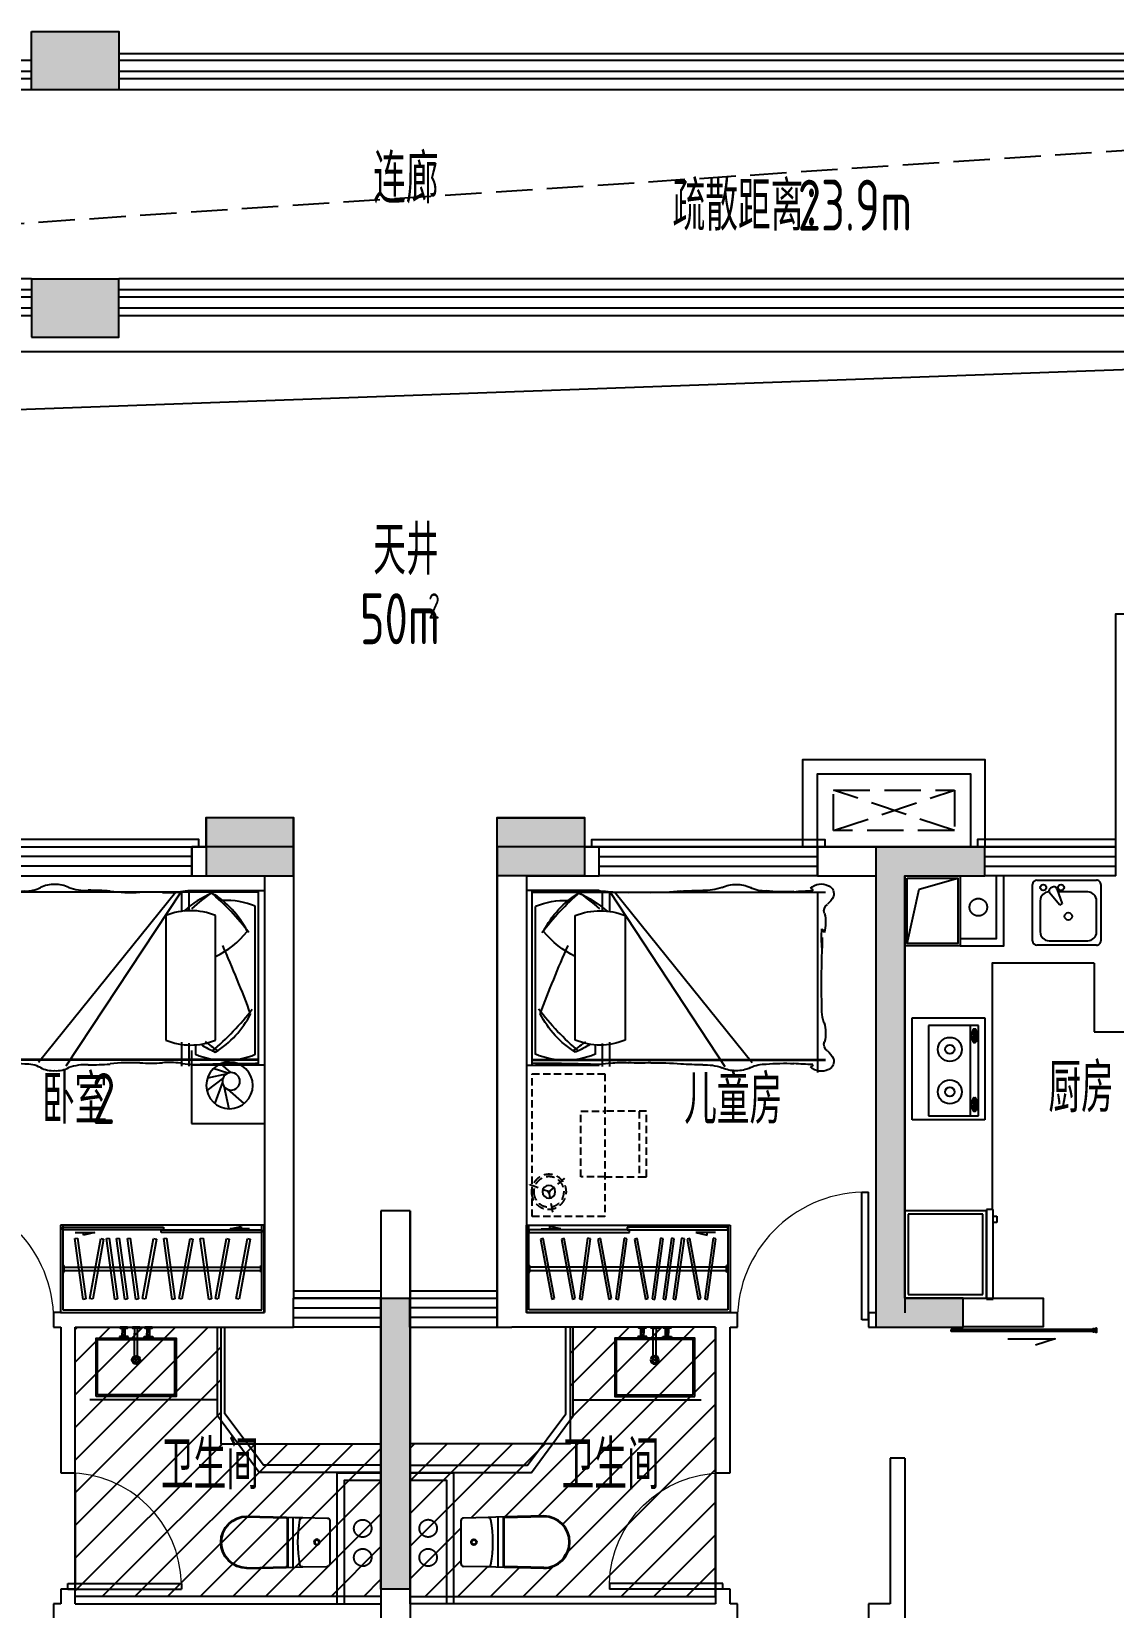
# Model space of a CAD drawing. Extents: x 2378699 to 2462834, y 1041771 to 1211756.
# Drawn here: x 2405536 to 2412970, y 1066374 to 1077199 of the extents above; entities that cross this region are included whole.
import ezdxf

# ---------------------------------------------------------------- set-up
doc = ezdxf.new("R2010")
doc.units = 0
doc.header["$LTSCALE"] = 1000
doc.set_wipeout_variables(frame=1)
for name, pattern in [('1', [0.375, 0.25, -0.125]), ('DASH', [0.35, 0.25, -0.1]), ('PS', [3200, 1500, -200, 1500])]:
    doc.linetypes.add(name, pattern=pattern)
doc.layers.get('0').update_dxf_attribs({"linetype": 'CONTINUOUS'})
for name, color, linetype in [('!PboFF-Lamps', 9, 'CONTINUOUS'), ('0p-洞填充', 1, 'CONTINUOUS'), ('A-Lvtry', 5, 'CONTINUOUS'), ('A-洞口', 105, 'CONTINUOUS'), ('A-烟气道', 105, 'CONTINUOUS'), ('A-疏散距离', 105, 'DASH'), ('A-看线', 105, 'CONTINUOUS'), ('A-空调室外机', 5, 'DASH'), ('A-线脚看线', 9, 'CONTINUOUS'), ('A-降板区域', 251, 'CONTINUOUS'), ('AE-FLOR', 151, 'CONTINUOUS'), ('PS', 6, 'PS'), ('PUB_HATCH', 8, 'CONTINUOUS'), ('PUB_TEXT', 7, 'CONTINUOUS'), ('WALL', 2, 'CONTINUOUS'), ('WINDOW', 4, 'CONTINUOUS'), ('剪力墙', 6, 'CONTINUOUS'), ('商业', 2, 'CONTINUOUS'), ('家具', 8, 'CONTINUOUS'), ('栏杆', 142, 'CONTINUOUS'), ('门', 9, 'CONTINUOUS')]:
    doc.layers.add(name, color=color, linetype=linetype)
doc.layers.add('A-area', color=23, linetype='CONTINUOUS', plot=False)
doc.layers.add('A-FUR', color=8, linetype='CONTINUOUS', plot=False)
doc.styles.get("Standard").update_dxf_attribs({"font": 'tssdeng.shx', "bigfont": 'tssdchn.shx'})

# ---------------------------------------------------------------- blocks, each defined once
blk = doc.blocks.new('u5g')
at = {"color": 8, "linetype": 'DASH', "ltscale": 20}
for p, q in [((10503, 151826), (10513, 151826)), ((10503, 151776), (10513, 151776)), ((10513, 151826), (10513, 151776)), ((12178, 151814), (10513, 151814)), ((12178, 151789), (10513, 151789)), ((12188, 151826), (12178, 151826)), ((12178, 151826), (12178, 151776)), ((12188, 151776), (12178, 151776))]:
    blk.add_line(p, q, dxfattribs=at)
at = {"color": 8, "ltscale": 20}
for p, q in [((11918, 151531), (12013, 151550)), ((12083, 151531), (11918, 151531)), ((12013, 151550), (12013, 151531)), ((10608, 151503), (10773, 151503)), ((10773, 151503), (10678, 151485)), ((10678, 151485), (10678, 151503))]:
    blk.add_line(p, q, dxfattribs=at)
at = {"linetype": 'DASH', "ltscale": 20}
for points in [[(12208, 152126), (10483, 152126), (10483, 151476), (12208, 151476)], [(10503, 151531), (11355, 151531), (11355, 151511), (10503, 151511)], [(11335, 151511), (12188, 151511), (12188, 151491), (11335, 151491)]]:
    blk.add_lwpolyline(points, close=True, dxfattribs=at)
blk.add_lwpolyline([(12188, 151476), (12188, 152106), (10503, 152106), (10503, 151476)], dxfattribs=at)
at = {"color": 8, "linetype": 'DASH', "ltscale": 20}
for points in [[(10603, 151579), (10697, 152027), (10720, 152022), (10626, 151574)], [(10780, 151579), (10874, 152027), (10897, 152022), (10803, 151574)], [(11001, 151572), (10931, 152024), (10954, 152028), (11025, 151576)], [(11087, 151579), (11181, 152027), (11204, 152022), (11110, 151574)], [(11310, 151572), (11240, 152024), (11263, 152028), (11334, 151576)], [(11397, 151579), (11490, 152027), (11513, 152022), (11420, 151574)], [(11618, 151572), (11547, 152024), (11570, 152028), (11641, 151576)], [(11711, 151572), (11640, 152024), (11663, 152028), (11734, 151576)], [(11797, 151572), (11726, 152024), (11749, 152028), (11820, 151576)], [(11843, 151579), (11936, 152027), (11959, 152022), (11866, 151574)], [(12064, 151572), (11993, 152024), (12016, 152028), (12087, 151576)]]:
    blk.add_lwpolyline(points, close=True, dxfattribs=at)
blk = doc.blocks.new('QWER34324')
at = {"layer": 'A-FUR'}
for p, q in [((-500, 0), (0, 0)), ((-40, -1200), (-40, 0)), ((-40, 0), (0, 0)), ((0, 0), (0, -1200)), ((-40, -12), (-2054, -12)), ((-40, -12), (-2054, -12)), ((-2000, -12), (-2000, -1251)), ((-608, -12), (-1552, -1182)), ((-575, -12), (-1364, -1208)), ((-571, -12), (-571, -144)), ((-520, -12), (-520, -135)), ((-678, -173), (-678, -1028)), ((-336, -1028), (-336, -173)), ((-63, -1126), (-63, -109)), ((-571, -1041), (-571, -1208)), ((-520, -1050), (-520, -1208)), ((-473, -1061), (-473, -1126)), ((-40, -1162), (-2054, -1162)), ((-40, -1165), (-2054, -1165)), ((0, -1200), (-500, -1200)), ((0, -1200), (-40, -1200))]:
    blk.add_line(p, q, dxfattribs=at)
for centre, radius, start, end in [((-2051, -24), 61.8, 114.6552, 197.0582), ((-2025, -61), 106, 45.7841, 118.7213), ((-1951, -1), 16, 93.3957, 183.4418), ((-1636, 205), 209, 267.1562, 297.4576), ((-1447, -169), 210, 87.9632, 116.1276), ((-1431, -151), 192, 63.047, 92.6492), ((-1226, 355), 355, 250.6064, 272.328), ((-1221, -2275), 2276, 85.9688, 89.7495), ((-1983, 14), 138, 203.7061, 231.956), ((-2098, -140), 53.6, 340.2311, 55.8644), ((-1966, -1217), 1215, 83.9678, 90.0408), ((-1770, 1150), 1160, 266.6495, 276.12), ((-909, 1295), 1309, 263.3302, 272.3581), ((-778, -1524), 1513, 87.0776, 92.9224), ((-656, 791), 806, 266.782, 275.5915), ((-481, -586), 584, 86.0367, 99.5331), ((-58, -703), 749, 113.8347, 131.4622), ((532, -1280), 1549, 124.5749, 131.8881), ((-775, -21402), 21401, 88.4924, 89.1043), ((-1547, -1387), 1811, 37.3131, 49.4206), ((-690, -564), 638, 26.4088, 59.0003), ((-268, -607), 539, 67.6212, 92.1024), ((-160, -2948), 2940, 87.6616, 91.0116), ((-1820, -219), 236, 164.9987, 197.1808), ((-507, -588), 449, 67.6212, 112.3788), ((-2003, -298), 43.4, 129.0734, 167.946), ((-1220, -371), 813, 176.6723, 181.7242), ((-2962, -320), 934, 354.9526, 3.4165), ((-3004, -350), 973, 356.9587, 1.5759), ((-605, 111), 625, 295.48, 321.1501), ((-9950, -650), 7922, 358.6733, 1.8401), ((-7673, -3674), 8088, 20.4586, 24.0484), ((-2329, -812), 300, 341.3052, 356.0421), ((-1524, 283), 1811, 309.9646, 322.6869), ((-667, -564), 638, 300.9997, 333.5912), ((-1820, -978), 236, 162.8192, 195.0013), ((-2098, -1057), 53.6, 304.1356, 19.7689), ((-507, -613), 449, 247.6212, 292.3788), ((-35, -425), 749, 237.4638, 246.1653), ((555, 176), 1549, 231.6372, 235.4251), ((-2051, -1173), 61.8, 162.9418, 245.3448), ((-1983, -1211), 138, 128.044, 156.2939), ((-1966, 20), 1215, 269.9592, 276.0322), ((-1770, -2347), 1160, 83.88, 93.3505), ((-909, -2492), 1309, 87.6419, 96.6698), ((-778, 327), 1513, 267.0776, 272.9224), ((-656, -1988), 806, 84.4085, 93.218), ((-481, -611), 584, 260.4669, 273.9633), ((-268, -627), 539, 247.6212, 292.3788), ((-775, 20205), 21401, 270.8957, 271.5076), ((-160, 1751), 2940, 268.9884, 272.3384), ((-2025, -1136), 106, 241.2787, 314.2159), ((-1951, -1196), 16, 176.5582, 266.6043), ((-1636, -1402), 209, 62.5424, 92.8438), ((-1447, -1028), 210, 243.8724, 272.0368), ((-1431, -1046), 192, 267.3508, 296.953), ((-1226, -1552), 355, 87.672, 109.3936), ((-1221, 1078), 2276, 270.2505, 274.0312)]:
    blk.add_arc(centre, radius, start, end, dxfattribs=at)
blk = doc.blocks.new('fvdfvfr')
at = {"layer": 'A-FUR'}
for p, q in [((172370, 266758), (172370, 266258)), ((172100, 266607), (172168, 266668)), ((172121, 266603), (172221, 266634)), ((172149, 266517), (172114, 266359)), ((172134, 266595), (172261, 266569)), ((172151, 266572), (172265, 266484)), ((172157, 266540), (172211, 266396)), ((172123, 266493), (172010, 266394)), ((172370, 266258), (171870, 266258))]:
    blk.add_line(p, q, dxfattribs=at)
for centre, radius in [((172109, 266519), 160), ((172098, 266547), 60)]:
    blk.add_circle(centre, radius, dxfattribs=at)
blk = doc.blocks.new('A$C2EEA3612')
at = {"linetype": 'Continuous'}
for p, q in [((-180, 570), (-173, 300)), ((-175, 570), (-168, 300)), ((175, 570), (168, 300)), ((180, 570), (173, 300)), ((-173, 300), (-171, 240)), ((-172, 255), (172, 255)), ((-171, 240), (-169, 187)), ((-163, 295), (163, 295)), ((-163, 290), (163, 290)), ((171, 240), (169, 187)), ((173, 300), (171, 240)), ((-169, 187), (-166, 19)), ((169, 187), (166, 19)), ((-146, 0), (146, 0))]:
    blk.add_line(p, q, dxfattribs=at)
for radius in [20, 15]:
    blk.add_circle((0, 90), radius, dxfattribs=at)
for centre, radius, start, end in [((0, 570), 180, 0, 180), ((0, 570), 175, 0, 180), ((-163, 300), 10, 181.7534, 270), ((-163, 300), 5, 181.7534, 270), ((0, -673), 893, 80.1443, 99.8557), ((163, 300), 5, 270, 358.2466), ((163, 300), 10, 270, 358.2466), ((-149, 187), 20, 99.8557, 181.7534), ((149, 187), 20, 358.2466, 80.1443), ((-146, 20), 20, 181.7534, 270), ((146, 20), 20, 270, 358.2466)]:
    blk.add_arc(centre, radius, start, end, dxfattribs=at)
blk = doc.blocks.new('g3wr')
at = {"color": 251}
blk.add_wipeout([(92376, 176270), (92376, 176416), (92376, 176562), (92382, 176575), (92396, 176582), (92459, 176583), (92576, 176581), (92666, 176589), (92736, 176588), (92946, 176596), (92946, 176591), (93057, 176558), (93057, 176558), (93126, 176416), (93076, 176298), (92946, 176236), (92831, 176244), (92676, 176243), (92576, 176251), (92396, 176250)], dxfattribs=at)
at = {"xscale": -1, "rotation": 270}
blk.add_blockref('A$C2EEA3612', (92376, 176416), dxfattribs=at)
blk = doc.blocks.new('A$C12CE3BE6')
at = {"ltscale": 10}
for p, q in [((180, 469), (200, 469)), ((180, 412), (180, 435)), ((182, 422), (182, 442)), ((197, 442), (182, 442)), ((184, 442), (184, 469)), ((195, 442), (195, 469)), ((197, 422), (197, 442)), ((200, 412), (200, 435)), ((285, 469), (265, 469)), ((265, 260), (265, 435)), ((285, 260), (285, 435)), ((370, 469), (350, 469)), ((350, 412), (350, 435)), ((352, 422), (352, 442)), ((352, 442), (367, 442)), ((354, 442), (354, 469)), ((365, 442), (365, 469)), ((367, 422), (367, 442)), ((370, 412), (370, 435)), ((220, 412), (160, 412)), ((160, 412), (160, 405)), ((220, 405), (160, 405)), ((197, 422), (182, 422)), ((187, 412), (187, 422)), ((193, 412), (193, 422)), ((220, 405), (220, 412)), ((330, 412), (390, 412)), ((330, 405), (330, 412)), ((330, 405), (390, 405)), ((352, 422), (367, 422)), ((357, 412), (357, 422)), ((363, 412), (363, 422)), ((390, 412), (390, 405))]:
    blk.add_line(p, q, dxfattribs=at)
for p, q in [((261, 236), (289, 264)), ((261, 264), (289, 236))]:
    blk.add_line(p, q)
for points in [[(200, 435), (200, 469), (215, 469), (215, 475), (165, 475), (165, 469), (180, 469), (180, 435)], [(285, 435), (285, 469), (300, 469), (300, 475), (250, 475), (250, 469), (265, 469), (265, 435)], [(370, 435), (370, 469), (385, 469), (385, 475), (335, 475), (335, 469), (350, 469), (350, 435)]]:
    blk.add_lwpolyline(points, dxfattribs=at)
for points in [[(0, 0), (0, 400), (550, 400), (550, 0)], [(10, 10), (10, 390), (540, 390), (540, 10)]]:
    blk.add_lwpolyline(points, close=True)
for centre in [(190, 409), (360, 409)]:
    blk.add_circle(centre, 3.5, dxfattribs=at)
for radius in [29.1, 20]:
    blk.add_circle((275, 250), radius)
blk.add_arc((275, 260), 10, 180, 0, dxfattribs=at)
blk = doc.blocks.new('$DorLib2D$00000001')
for p, q in [((0.45, 0.975), (0.5, 0.975)), ((0.45, 0), (0.45, 0.975)), ((0.5, 0), (0.5, 0.975)), ((0.5, 0), (0.45, 0))]:
    blk.add_line(p, q)
at = {"lineweight": 13}
blk.add_arc((0.475, 0), 0.975, 91.4693, 180, dxfattribs=at)
blk = doc.blocks.new('$TCHSYS$WIN2D')
for p, q in [((-0.5, 0.5), (0.5, 0.5)), ((-0.5, 0.5), (-0.5, -0.5)), ((0.5, 0.5), (0.5, -0.5)), ((0.5, 0.1667), (-0.5, 0.1667)), ((0.5, -0.1667), (-0.5, -0.1667)), ((-0.5, -0.5), (0.5, -0.5))]:
    blk.add_line(p, q)
blk = doc.blocks.new('a3huxing0323')
at = {"layer": 'A-Lvtry', "ltscale": 3}
blk.add_line((10686, 165737), (9808, 165737), dxfattribs=at)
for points in [[(11808, 165237), (10972, 165237), (10686, 165627), (10686, 166235)], [(11808, 165287), (11001, 165287), (10736, 165640), (10736, 166235)]]:
    blk.add_lwpolyline(points, dxfattribs=at)
at = {"layer": 'PS', "ltscale": 0.5}
for centre in [(11683, 164853), (11683, 164653)]:
    blk.add_circle(centre, 60, dxfattribs=at)
at = {"layer": 'WALL'}
for p, q in [((11208, 169535), (10508, 169535)), ((10508, 169535), (10508, 169335)), ((11208, 169535), (11208, 166435)), ((10508, 169335), (11008, 169335)), ((11008, 169335), (11008, 166335)), ((11808, 167035), (11808, 166435)), ((12008, 167035), (11808, 167035)), ((12008, 167035), (12008, 166335)), ((11208, 166235), (11208, 166435)), ((11808, 166235), (11808, 166435)), ((9608, 166335), (9558, 166335)), ((9558, 166335), (9558, 166235)), ((9608, 166335), (11008, 166335)), ((12008, 166335), (12008, 164335)), ((9558, 166235), (9608, 166235)), ((9608, 166235), (9608, 165235)), ((9708, 165235), (9708, 166235)), ((9708, 166235), (11108, 166235)), ((11108, 166235), (11208, 166235)), ((11808, 166235), (11808, 164335)), ((9608, 165235), (9708, 165235)), ((9708, 164435), (9608, 164435)), ((9608, 164435), (9608, 164335)), ((9708, 164335), (9708, 164435)), ((9608, 164335), (9558, 164335)), ((9558, 164335), (9558, 164235)), ((9708, 164335), (11808, 164335)), ((12008, 164335), (12008, 160535))]:
    blk.add_line(p, q, dxfattribs=at)
blk.add_lwpolyline([(11558, 164335), (11558, 165185), (11808, 165185)], dxfattribs=at)
at = {"layer": 'WINDOW'}
blk.add_line((9708, 165235), (9708, 164435), dxfattribs=at)
at = {"extrusion": (0, 0, -1), "zscale": -1}
blk.add_blockref('fvdfvfr', (-182877, -98623), dxfattribs=at)
at = {"layer": 'A-FUR', "xscale": 0.8116, "yscale": 0.9231, "rotation": 180}
blk.add_blockref('u5g', (19515, 306763), dxfattribs=at)
at = {"layer": 'A-Lvtry', "ltscale": 3}
blk.add_blockref('A$C12CE3BE6', (9851, 165760), dxfattribs=at)
at = {"layer": 'A-Lvtry', "ltscale": 3, "rotation": 180}
blk.add_blockref('g3wr', (103834, 341174), dxfattribs=at)
at = {"layer": 'WALL'}
blk.add_blockref('QWER34324', (11008, 169235), dxfattribs=at)
at = {"layer": 'WINDOW'}
for name, p, xscale, yscale, zscale in [('$TCHSYS$WIN2D', (9758, 169435), 1500, -200, 1500), ('$DorLib2D$00000001', (9108, 166285), -900, 900, -900), ('$TCHSYS$WIN2D', (11508, 166335), -600, -200, -600)]:
    blk.add_blockref(name, p, dxfattribs=dict(at, xscale=xscale, yscale=yscale, zscale=zscale))
at = {"layer": 'WINDOW', "xscale": 800, "yscale": 800, "zscale": 800, "rotation": 270}
blk.add_blockref('$DorLib2D$00000001', (9658, 164835), dxfattribs=at)
at = {"layer": 'PUB_TEXT', "width": 0.7}
for s, height, p in [('卧室', 337.6, (9480, 167631)), ('2', 350, (9824, 167631)), ('卫生间', 337.6, (10297, 165121))]:
    blk.add_text(s, height=height, dxfattribs=at).set_placement(p)
at = {"layer": 'A-降板区域'}
h = blk.add_hatch(dxfattribs=at)
h.set_pattern_fill('ANSI31', color=256, scale=100)
h.set_pattern_definition([(45, (42421.34, 22946.45), (-112.2532, 112.2532), [])])
edge = h.paths.add_edge_path()
edge.add_line((9708, 166235), (10708, 166235))
edge.add_line((10708, 166235), (10708, 165435))
edge.add_line((10708, 165435), (11808, 165435))
edge.add_line((11808, 165435), (11808, 164385))
edge.add_line((11808, 164385), (9708, 164385))
edge.add_line((9708, 164385), (9708, 164435))
edge.add_line((9708, 164435), (9708, 166235))
blk.add_lwpolyline([(9708, 166235), (10708, 166235), (10708, 165435), (11808, 165435), (11808, 164385), (9708, 164385), (9708, 164435), (9708, 166235)], dxfattribs=at)
at = {"layer": 'WALL'}
blk.add_lwpolyline([(11508, 164335), (11508, 165235), (11808, 165235)], dxfattribs=at)
blk = doc.blocks.new('ktswaj')
at = {"linetype": 'DASH'}
blk.add_lwpolyline([(15990, 179083), (15990, 178253), (16268, 178253), (16268, 179083)], close=True, dxfattribs=at)
for points in [[(15990, 179083), (16268, 178253)], [(15990, 178253), (16268, 179083)]]:
    blk.add_lwpolyline(points, dxfattribs=at)
blk = doc.blocks.new('A3ktsjw')
at = {"layer": '栏杆'}
for points in [[(-26114, 169535), (-26114, 170135), (-24864, 170135), (-24864, 169535)], [(-26014, 169535), (-26014, 170035), (-24964, 170035), (-24964, 169535)]]:
    blk.add_lwpolyline(points, dxfattribs=at)
at = {"layer": 'A-空调室外机', "extrusion": (0, 0, -1), "zscale": -1, "rotation": 90}
blk.add_blockref('ktswaj', (204157, 153656), dxfattribs=at)
blk = doc.blocks.new('jgjlq030328')
at = {"layer": 'PUB_HATCH'}
for points in [[(-279335, 22612), (-278735, 22612), (-278735, 22212), (-279335, 22212)], [(-279335, 20512), (-278735, 20512), (-278735, 20912), (-279335, 20912)], [(-278135, 16812), (-277535, 16812), (-277535, 17212), (-278135, 17212)], [(-276135, 17212), (-275535, 17212), (-275535, 16812), (-276135, 16812)], [(-272935, 13912), (-273335, 13912), (-273335, 16812), (-272785, 16812), (-272785, 17012), (-273535, 17012), (-273535, 13712), (-273335, 13712), (-272935, 13712)], [(-276935, 13912), (-276735, 13912), (-276735, 11912), (-276935, 11912), (-276935, 13712)]]:
    blk.add_hatch(color=256, dxfattribs=at).paths.add_polyline_path(points)
at = {"layer": '剪力墙'}
for points in [[(-279335, 22612), (-278735, 22612), (-278735, 22212), (-279335, 22212)], [(-279335, 20512), (-278735, 20512), (-278735, 20912), (-279335, 20912)], [(-278135, 16812), (-277535, 16812), (-277535, 17212), (-278135, 17212)], [(-276135, 17212), (-275535, 17212), (-275535, 16812), (-276135, 16812)], [(-272935, 13912), (-273335, 13912), (-273335, 16812), (-272785, 16812), (-272785, 17012), (-273535, 17012), (-273535, 13712), (-273335, 13712), (-272935, 13712)], [(-276935, 13912), (-276735, 13912), (-276735, 11912), (-276935, 11912), (-276935, 13712)]]:
    blk.add_lwpolyline(points, close=True, dxfattribs=at)
for points in [[(-279135, 22212), (-279135, 22212)], [(-279135, 20512), (-279135, 20512)], [(-277935, 16812), (-277935, 16812)], [(-275935, 16812), (-275935, 16812)], [(-276935, 13712), (-276935, 13712)]]:
    blk.add_lwpolyline(points, dxfattribs=at)
blk = doc.blocks.new('ssxianjiao0329')
at = {"layer": 'A-线脚看线'}
for points in [[(-32414, 148948), (-22514, 148948)], [(-36814, 147148), (-33014, 147148)], [(-32414, 147148), (-22514, 147148)], [(-31864, 143498), (-31864, 143548), (-33464, 143548), (-33464, 143498)], [(-29164, 143498), (-29164, 143548), (-27564, 143548), (-27564, 143498)], [(-25564, 143498), (-25564, 143548), (-26514, 143548), (-26514, 143498)], [(-31214, 140448), (-30614, 140448)], [(-30414, 140448), (-29814, 140448)]]:
    blk.add_lwpolyline(points, dxfattribs=at)
blk = doc.blocks.new('hhhhxintongqutong0329')
at = {"layer": 'A-area'}
blk.add_lwpolyline([(-37214, 20183), (-37214, 20183), (-37214, 20183), (-37214, 16783), (-34664, 16783), (-34664, 16783), (-33414, 16783), (-33414, 16783), (-31814, 16783), (-31814, 16983), (-31214, 16983), (-31214, 13683), (-29814, 13683), (-29814, 16983), (-29214, 16983), (-29214, 16783), (-27714, 16783), (-27714, 16783), (-26464, 16783), (-26464, 16783), (-25564, 16783), (-25564, 18383), (-22114, 18383), (-22114, 20183)], close=True, dxfattribs=at)
at = {"layer": 'A-看线'}
blk.add_lwpolyline([(-22114, 20183), (-37214, 20183)], dxfattribs=at)
at = {"layer": 'AE-FLOR'}
for points in [[(-33014, 22183), (-33814, 22183)], [(-22514, 22183), (-32414, 22183)], [(-33014, 21983), (-33814, 21983)], [(-22514, 21983), (-32414, 21983)], [(-33014, 20683), (-36814, 20683)], [(-22514, 20683), (-32414, 20683)], [(-33014, 20483), (-36814, 20483)], [(-22514, 20483), (-32414, 20483)]]:
    blk.add_lwpolyline(points, dxfattribs=at)
at = {"layer": '栏杆'}
for points in [[(-33014, 22108), (-33814, 22108)], [(-22514, 22108), (-32414, 22108)], [(-33014, 22058), (-33814, 22058)], [(-22514, 22058), (-32414, 22058)], [(-33014, 20608), (-36814, 20608)], [(-22514, 20608), (-32414, 20608)], [(-33014, 20558), (-36814, 20558)], [(-22514, 20558), (-32414, 20558)]]:
    blk.add_lwpolyline(points, dxfattribs=at)
at = {"layer": 'PUB_TEXT', "width": 0.7}
for s, height, p in [('连廊', 337.6, (-30666, 21202)), ('天井', 337.6, (-30666, 18652)), ('50m', 350, (-30758, 18174)), ('2', 175, (-30288, 18349))]:
    blk.add_text(s, height=height, dxfattribs=at).set_placement(p)
blk = doc.blocks.new('zt1')
at = {"layer": 'A-Lvtry', "linetype": 'Continuous'}
for p, q in [((-700, 0), (0, 0)), ((-700, -500), (-700, 0)), ((0, 0), (0, -500)), ((0, -500), (-700, -500))]:
    blk.add_line(p, q, dxfattribs=at)
at = {"layer": 'A-Lvtry'}
for p, q in [((-673, -113), (-673, -456)), ((-51, -113), (-673, -113)), ((-51, -456), (-51, -113)), ((-673, -400), (-51, -400)), ((-641, -422), (-641, -434)), ((-566, -432), (-630, -432)), ((-630, -432), (-630, -448)), ((-566, -448), (-566, -432)), ((-549, -423), (-549, -434)), ((-168, -422), (-168, -434)), ((-157, -432), (-157, -448)), ((-93, -432), (-157, -432)), ((-93, -448), (-93, -432)), ((-76, -423), (-76, -434)), ((-673, -456), (-51, -456)), ((-630, -448), (-566, -448)), ((-157, -448), (-93, -448))]:
    blk.add_line(p, q, dxfattribs=at)
for points in [[(-549, -423, 0.259034), (-551, -420, 0.076276), (-563, -415, 0.036515), (-576, -412, 0.026615), (-595, -411, 0.026615), (-614, -412, 0.036515), (-627, -415, 0.076276), (-639, -420, 0.259034), (-641, -423, 0.078462), (-641, -424, 0.056762)], [(-549, -434, 0.259034), (-551, -430, 0.076276), (-563, -425, 0.036515), (-576, -423, 0.026615), (-595, -422, 0.026615), (-614, -423, 0.036515), (-627, -425, 0.076276), (-639, -430, 0.259034), (-641, -434, 0.259034), (-639, -437, 0.056762), (-630, -441, 0.036515)], [(-76, -423, 0.259034), (-78, -420, 0.076276), (-90, -415, 0.036515), (-103, -412, 0.026615), (-122, -411, 0.026615), (-141, -412, 0.036515), (-154, -415, 0.076276), (-166, -420, 0.259034), (-168, -423, 0.078462), (-168, -424, 0.056762)], [(-76, -434, 0.259034), (-78, -430, 0.076276), (-90, -425, 0.036515), (-103, -423, 0.026615), (-122, -422, 0.026615), (-141, -423, 0.036515), (-154, -425, 0.076276), (-166, -430, 0.259034), (-168, -434, 0.259034), (-166, -437, 0.056762), (-157, -441, 0.036515)], [(-566, -443, 0.008736), (-563, -442, 0.076276), (-551, -437, 0.259034), (-549, -434, 0.259034)], [(-93, -443, 0.008736), (-90, -442, 0.076276), (-78, -437, 0.259034), (-76, -434, 0.259034)]]:
    blk.add_lwpolyline(points, format="xyb", dxfattribs=at)
at = {"layer": 'A-Lvtry', "linetype": 'Continuous'}
for centre, radius in [((-508, -259), 82.5), ((-216, -259), 82.5), ((-508, -259), 31.6), ((-216, -259), 31.6)]:
    blk.add_circle(centre, radius, dxfattribs=at)
at = {"layer": 'A-Lvtry', "width": 0.8, "flags": 9}
for tag in ['YSIZE', 'XSIZE']:
    blk.add_attdef(tag, (-350, 0), '', height=0.5, dxfattribs=at)
blk = doc.blocks.new('t4')
at = {"layer": 'A-Lvtry'}
for p, q in [((3876515, 2551820), (3876515, 2552229)), ((3876545, 2552260), (3876931, 2552260)), ((3876962, 2552229), (3876962, 2551820)), ((3876545, 2552145), (3876545, 2551880)), ((3876820, 2552206), (3876606, 2552206)), ((3876790, 2552072), (3876875, 2552142)), ((3876914, 2552122), (3876906, 2552136)), ((3876800, 2552055), (3876790, 2552072)), ((3876903, 2552093), (3876800, 2552055)), ((3876881, 2551880), (3876881, 2552085)), ((3876931, 2551789), (3876545, 2551789)), ((3876606, 2551820), (3876820, 2551820))]:
    blk.add_line(p, q, dxfattribs=at)
at = {"layer": 'A-Lvtry', "extrusion": (3.92285e-11, -1.08889e-08, 1)}
for centre, major_axis, start_param, end_param in [((3876545, 2552229), (-21.6, 21.6, 0), -0.785398, 0.785398), ((3876931, 2552229), (-21.6, 21.6, 0), 3.926991, 5.497787), ((3876606, 2552145), (-43.1, 43.1, 0), -0.785398, 0.785398), ((3876820, 2552145), (43.1, 43.1, 0), 5.497787, 7.068583), ((3876888, 2552126), (14.4, 14.4, 0), 6.021386, 7.757331), ((3876911, 2552185), (-14.4, 14.4, 0), 4.712389, 10.995574), ((3876896, 2552112), (-14.4, 14.4, 0), 2.714645, 4.45059), ((3876713, 2552013), (18, 18, 0), 6.283185283897186, 12.56637059107677), ((3876911, 2552063), (14.4, 14.4, 0), 6.283185283893945, 12.56637059107353), ((3876545, 2551820), (21.6, 21.6, 0), 2.356194, 3.926991), ((3876606, 2551880), (-43.1, 43.1, 0), 0.785398, 2.356194), ((3876820, 2551880), (-43.1, 43.1, 0), 2.356194, 3.926991), ((3876931, 2551820), (-21.6, 21.6, 0), 2.356194, 3.926991)]:
    blk.add_ellipse(centre, major_axis=major_axis, ratio=1, start_param=start_param, end_param=end_param, dxfattribs=at)
blk = doc.blocks.new('BX1')
at = {"layer": 'A-Lvtry'}
for p, q in [((-560, 8), (-608, 8)), ((-608, 8), (-608, -608)), ((-560, -608), (-560, 8)), ((0, 0), (-560, 0)), ((0, -600), (0, 0)), ((-560, 0), (-560, -600)), ((-24, -24), (-536, -24)), ((-536, -24), (-536, -576)), ((-24, -576), (-24, -24)), ((-631, -564), (-631, -520)), ((-631, -520), (-608, -520)), ((-608, -520), (-608, -564)), ((-608, -564), (-631, -564)), ((-608, -608), (-560, -608)), ((-560, -600), (0, -600)), ((-536, -576), (-24, -576))]:
    blk.add_line(p, q, dxfattribs=at)
blk = doc.blocks.new('!pboFF-Reading lamp-H_W_L-T-01')
at = {"linetype": '1', "ltscale": 0.2}
blk.add_wipeout([(-78.8, -61.6), (-75.8, -65.2), (-74.1, -67.1), (-71.9, -69.5), (-70.1, -71.3), (-67.4, -73.9), (-65.5, -75.5), (-63.7, -77.1), (-54.2, -84), (-54.2, -84), (-40.3, -91.5), (-33.3, -94.3), (-25.5, -96.7), (-18, -98.4), (-9.2, -99.6), (0, -100), (7.1, -99.7), (17.7, -98.4), (26.7, -96.4), (34.7, -93.8), (42.5, -90.5), (50.8, -86.1), (58.1, -81.4), (69.1, -72.3), (74.8, -66.4), (79.3, -61), (85.6, -51.7), (92.7, -37.5), (95.8, -28.6), (97.4, -22.7), (99.6, -9.4), (100, 0), (99.5, 9.8), (97.8, 20.9), (95.5, 29.8), (92.5, 38.1), (89.1, 45.4), (79.4, 60.8), (68.7, 72.6), (61.2, 79.1), (50.8, 86.1), (36.9, 92.9), (28.1, 96), (16.5, 98.6), (9.6, 99.5), (-13.9, 99), (-21.4, 97.7), (-21.4, 97.7), (-32.7, 94.5), (-40.5, 91.4), (-49, 87.2), (-54.1, 84.1), (-62.7, 77.9), (-77, 63.8), (-82.8, 56), (-87, 49.3), (-90.6, 42.3), (-94.5, 32.8), (-97.9, 20.6), (-99.7, 7.4), (-100, 0), (-99.3, -12), (-98.4, -18), (-96.4, -26.5), (-93.7, -35), (-89.1, -45.4)], dxfattribs=at).dxf.layer = '家具'
at = {"layer": '!PboFF-Lamps'}
blk.add_circle((0, 0), 36.7, dxfattribs=at)
at = {"layer": '家具', "linetype": '1', "ltscale": 0.2}
for p, q in [((4.4, -7.7), (-62, 107.4)), ((4.4, 7.7), (-61.5, -106.5)), ((-8.9, 0), (123.2, 0))]:
    blk.add_line(p, q, dxfattribs=at)
at = {"layer": '家具', "const_width": 4.44}
for points in [[(-47.8, 82.8), (-61.4, 106.3)], [(94.8, 0), (121.9, 0)], [(-47.3, -81.9), (-60.8, -105.4)]]:
    blk.add_lwpolyline(points, dxfattribs=at)
at = {"layer": '家具', "linetype": '1', "ltscale": 0.2}
for radius in [100, 86.7]:
    blk.add_circle((0, 0), radius, dxfattribs=at)

msp = doc.modelspace()

# ---------------------------------------------------------------- hatches: boundary and pattern name
at = {"layer": '门'}
h = msp.add_hatch(dxfattribs=at)
h.set_pattern_fill('!PYH_GALSSC', color=250, scale=10, angle=360, style=0)
h.set_pattern_definition([(315, (2411663.92, 1068273.145), (-9.9999, -9.9999), []), (225, (2411663.92, 1068273.145), (-9.9999, 9.9999), [])])
h.paths.add_polyline_path([(2411853.1, 1068281.1), (2411853.1, 1068275.1), (2411855.1, 1068273.1), (2412832.3, 1068273.1), (2412834.3, 1068275.1), (2412834.3, 1068281.1), (2412832.3, 1068283.1), (2411855.1, 1068283.1)])

# ---------------------------------------------------------------- linework, layer by layer
at = {"layer": '0p-洞填充', "elevation": 0}
msp.add_lwpolyline([(2411936, 1068499.3), (2412486, 1068499.3), (2412486, 1068302), (2411936, 1068302)], close=True, dxfattribs=at)
at = {"layer": 'A-Lvtry', "ltscale": 3}
for p, q in [((2412836, 1070799.3), (2412836, 1070329.4)), ((2412836, 1070329.4), (2413236, 1070329.4)), ((2409257.4, 1067801.6), (2410136.1, 1067801.6))]:
    msp.add_line(p, q, dxfattribs=at)
msp.add_lwpolyline([(2412836, 1070799.3), (2412136.1, 1070799.3), (2412136.1, 1069107.3), (2412136.1, 1069107.3)], dxfattribs=at)
at = {"layer": 'A-烟气道'}
for points in [[(2411536, 1071399.3), (2411916, 1071399.3), (2411916, 1070919.3), (2411536, 1070919.3)], [(2411551, 1071384.3), (2411901, 1071384.3), (2411901, 1070934.3), (2411551, 1070934.3)]]:
    msp.add_lwpolyline(points, close=True, dxfattribs=at)
msp.add_lwpolyline([(2411551, 1070934.3), (2411633.8, 1071307.2), (2411901, 1071384.3)], dxfattribs=at)
at = {"layer": 'PS', "ltscale": 0.5}
for centre in [(2412041, 1071184.3), (2408261, 1066917.8), (2408261, 1066717.8)]:
    msp.add_circle(centre, 60, dxfattribs=at)
at = {"layer": 'WALL'}
for p, q in [((2408736, 1071599.3), (2408736, 1068499.3)), ((2409436, 1071599.3), (2408736, 1071599.3)), ((2409436, 1071399.3), (2409436, 1071599.3)), ((2411436, 1071599.3), (2410936, 1071599.3)), ((2410936, 1071599.3), (2410936, 1071399.3)), ((2412086.1, 1071599.3), (2411436, 1071599.3)), ((2412086.1, 1071399.3), (2412086.1, 1071599.3)), ((2408936, 1071399.3), (2408936, 1068399.3)), ((2408936, 1071399.3), (2409436, 1071399.3)), ((2410936, 1071399.3), (2411336, 1071399.3)), ((2411336, 1071399.3), (2411336, 1068399.3)), ((2411536, 1071399.3), (2411536, 1068399.3)), ((2411536, 1071399.3), (2412086.1, 1071399.3)), ((2408736, 1068499.3), (2408736, 1068299.3)), ((2410336, 1068399.3), (2408936, 1068399.3)), ((2410386, 1068399.3), (2410336, 1068399.3)), ((2410386, 1068299.3), (2410386, 1068399.3)), ((2411336, 1068399.3), (2411286, 1068399.3)), ((2411286, 1068399.3), (2411286, 1068299.3)), ((2408736, 1068299.3), (2408836, 1068299.3)), ((2410236, 1068299.3), (2408836, 1068299.3)), ((2410236, 1068299.3), (2410236, 1067299.3)), ((2410336, 1067299.3), (2410336, 1068299.3)), ((2410336, 1068299.3), (2410386, 1068299.3)), ((2411286, 1068299.3), (2411436, 1068299.3)), ((2411436, 1067399.3), (2411436, 1066399.3)), ((2411536, 1067399.3), (2411436, 1067399.3)), ((2411536, 1067399.3), (2411536, 1066399.3)), ((2410236, 1067299.3), (2410336, 1067299.3)), ((2410336, 1066499.3), (2410236, 1066499.3)), ((2410236, 1066499.3), (2410236, 1066399.3)), ((2410336, 1066399.3), (2410336, 1066499.3)), ((2410386, 1066399.3), (2410336, 1066399.3)), ((2410386, 1066299.3), (2410386, 1066399.3)), ((2411436, 1066399.3), (2411286, 1066399.3)), ((2411286, 1066399.3), (2411286, 1066299.3)), ((2411536, 1066399.3), (2411536, 1062799.3))]:
    msp.add_line(p, q, dxfattribs=at)
for points in [[(2411916, 1070919.3), (2412216, 1070919.3), (2412216, 1071399.3)], [(2411916, 1070969.3), (2412166, 1070969.3), (2412166, 1071399.3)]]:
    msp.add_lwpolyline(points, dxfattribs=at)
at = {"layer": 'WINDOW'}
msp.add_line((2410236, 1067299.3), (2410236, 1066499.3), dxfattribs=at)
at = {"layer": '家具', "linetype": '1', "ltscale": 0.2}
for points in [[(2409475.5, 1069333), (2409310.8, 1069333), (2409310.8, 1069783), (2409475.5, 1069783)], [(2409475.5, 1069333), (2409760.8, 1069333), (2409760.8, 1069783), (2409475.5, 1069783)]]:
    msp.add_lwpolyline(points, dxfattribs=at)
msp.add_lwpolyline([(2409710.8, 1069333), (2409760.8, 1069333), (2409760.8, 1069783), (2409710.8, 1069783)], close=True, dxfattribs=at)
at = {"layer": '门', "color": 250}
for p, q in [((2412851.9, 1068285.4), (2412835.5, 1068270.9)), ((2412835.5, 1068285.3), (2412851.9, 1068271.8))]:
    msp.add_line(p, q, dxfattribs=at)
at = {"layer": '门'}
msp.add_lwpolyline([(2411853.1, 1068281.1), (2411853.1, 1068275.1), (2411855.1, 1068273.1), (2412832.3, 1068273.1), (2412834.3, 1068275.1), (2412834.3, 1068281.1), (2412832.3, 1068283.1), (2411855.1, 1068283.1)], close=True, dxfattribs=at)
for points in [[(2412242.6, 1068219.7), (2412569.2, 1068219.7), (2412434.2, 1068175.8)], [(2412853.1, 1068263.1), (2412853.1, 1068293.1), (2412848.1, 1068293.1), (2412848.1, 1068286.1), (2412838.1, 1068286.1), (2412838.1, 1068289.1), (2412828.1, 1068289.1), (2412828.1, 1068284.1)], [(2412853.1, 1068293.1), (2412853.1, 1068263.1), (2412848.1, 1068263.1), (2412848.1, 1068270.1), (2412838.1, 1068270.1), (2412838.1, 1068267.1), (2412828.1, 1068267.1), (2412828.1, 1068272.1), (2412834.3, 1068272.1), (2412834.3, 1068284.1), (2412829.3, 1068284.1)], [(2412829.3, 1068284.1), (2412828.1, 1068284.1)], [(2412851.9, 1068264.3), (2412851.9, 1068291.9), (2412849.3, 1068291.9), (2412849.3, 1068284.9), (2412836.9, 1068284.9), (2412836.9, 1068287.9), (2412829.3, 1068287.9), (2412829.3, 1068285.3), (2412835.5, 1068285.3), (2412835.5, 1068270.9), (2412829.3, 1068270.9), (2412829.3, 1068268.3), (2412836.9, 1068268.3), (2412836.9, 1068271.3), (2412849.3, 1068271.3), (2412849.3, 1068264.3), (2412851.9, 1068264.3), (2412851.9, 1068291.9)]]:
    msp.add_lwpolyline(points, dxfattribs=at)

# ---------------------------------------------------------------- block references
msp.add_blockref('a3huxing0323', (2396128.4, 902064.5))
at = {"layer": 'A-area'}
msp.add_blockref('A3ktsjw', (2436950.3, 902064.6), dxfattribs=at)
at = {"layer": 'A-FUR', "extrusion": (0, 0, -1), "xscale": 0.8116, "yscale": 0.9231, "zscale": -1, "rotation": 180}
msp.add_blockref('u5g', (-2400428.2, 1208827.2), dxfattribs=at)
at = {"layer": 'A-Lvtry', "extrusion": (-1.08889e-08, 3.92285e-11, 1), "rotation": 90.00000133402135}
msp.add_blockref('zt1', (2411586.3, 1070423.9, 0), dxfattribs=at)
at = {"layer": 'A-Lvtry', "extrusion": (3.92285e-11, 1.08889e-08, 1), "rotation": 180}
msp.add_blockref('BX1', (2411536, 1068499.3, 0), dxfattribs=at)
at = {"layer": 'A-Lvtry', "ltscale": 3, "extrusion": (0, 0, -1), "zscale": -1}
msp.add_blockref('A$C12CE3BE6', (-2410092.5, 1067824.3), dxfattribs=at)
at = {"layer": 'WALL', "extrusion": (0, 0, -1), "zscale": -1}
msp.add_blockref('QWER34324', (-2408936, 1071299.3), dxfattribs=at)
at = {"layer": 'WINDOW'}
for name, p, xscale, yscale, zscale, rotation in [('$TCHSYS$WIN2D', (2410186, 1071499.3), 1500, 200, 1500, 180), ('$TCHSYS$WIN2D', (2412536.1, 1071499.3), 900, 200, 900, 180), ('$DorLib2D$00000001', (2410836, 1068349.3), -900, -900, -900, 180), ('$DorLib2D$00000001', (2410286, 1066899.3), 800, -800, 800, 270)]:
    msp.add_blockref(name, p, dxfattribs=dict(at, xscale=xscale, yscale=yscale, zscale=zscale, rotation=rotation))
at = {"layer": '商业', "rotation": 90}
msp.add_blockref('t4', (4964672.3, -2805591.5), dxfattribs=at)

# ---------------------------------------------------------------- texts
at = {"layer": 'A-疏散距离', "linetype": 'ByBlock', "width": 0.7}
for s, height, p in [('疏散距离：', 337.59, (2409940.6, 1075831.6, 0)), ('23.9m', 350, (2410800.8, 1075831.6, 0))]:
    msp.add_text(s, height=height, dxfattribs=at).set_placement(p)
at = {"layer": 'PUB_TEXT', "width": 0.7}
for s, p in [('儿童房', (2410020.1, 1069695.4)), ('厨房', (2412522.3, 1069775.3)), ('卫生间', (2409177.4, 1067185.1))]:
    msp.add_text(s, height=337.59, dxfattribs=at).set_placement(p)

# ---------------------------------------------------------------- next in the draw order: hatches: boundary and pattern name
at = {"layer": 'A-降板区域'}
h = msp.add_hatch(dxfattribs=at)
h.set_pattern_fill('ANSI31', color=256, scale=100)
h.set_pattern_definition([(45, (2438549.69, 925011), (-112.2532, 112.2532), [])])
h.paths.add_polyline_path([(2410236, 1068299.3), (2409236, 1068299.3), (2409236, 1067599.3), (2409236, 1067499.3), (2408136, 1067499.3), (2408136, 1066449.3), (2410236, 1066449.3)])

# ---------------------------------------------------------------- next in the draw order: linework, layer by layer
at = {"layer": 'A-Lvtry', "ltscale": 3}
for points in [[(2408136, 1067301.6), (2408971.5, 1067301.6), (2409257.4, 1067691.4), (2409257.4, 1068299.3)], [(2408136, 1067351.6), (2408942.8, 1067351.6), (2409207.4, 1067704.9), (2409207.4, 1068299.3)]]:
    msp.add_lwpolyline(points, dxfattribs=at)
at = {"layer": 'A-洞口'}
msp.add_lwpolyline([(2401336, 1071599.3), (2401955.2, 1074476.8), (2416386, 1074999.3)], dxfattribs=at)
at = {"layer": 'A-疏散距离'}
msp.add_lwpolyline([(2399636, 1070199.4), (2401044.6, 1075590.6), (2419336, 1076799.4)], dxfattribs=at)
at = {"layer": 'A-降板区域'}
msp.add_lwpolyline([(2410236, 1068299.3), (2409236, 1068299.3), (2409236, 1067599.3), (2409236, 1067499.3), (2408136, 1067499.3), (2408136, 1066449.3), (2410236, 1066449.3)], close=True, dxfattribs=at)
at = {"layer": 'WALL'}
for p, q in [((2407936, 1069099.3), (2407936, 1068399.3)), ((2408136, 1069099.3), (2407936, 1069099.3)), ((2408136, 1069099.3), (2408136, 1068499.3)), ((2408136, 1068499.3), (2408136, 1068299.3)), ((2407936, 1068399.3), (2407936, 1066399.3)), ((2408136, 1068299.3), (2408136, 1066399.3)), ((2407936, 1066399.3), (2407936, 1062599.3)), ((2410236, 1066399.3), (2408136, 1066399.3))]:
    msp.add_line(p, q, dxfattribs=at)
msp.add_lwpolyline([(2408136, 1067249.3), (2408386, 1067249.3), (2408386, 1066399.3)], dxfattribs=at)

# ---------------------------------------------------------------- next in the draw order: block references
msp.add_blockref('hhhhxintongqutong0329', (2438549.7, 1054816.7))
at = {"layer": 'WINDOW', "xscale": -600, "yscale": 200, "zscale": -600, "rotation": 180}
msp.add_blockref('$TCHSYS$WIN2D', (2408436, 1068399.3), dxfattribs=at)

# ---------------------------------------------------------------- next in the draw order: block references
at = {"layer": 'A-Lvtry', "ltscale": 3, "extrusion": (0, 0, -1), "zscale": -1, "rotation": 180}
msp.add_blockref('g3wr', (-2316109.5, 1243238.9), dxfattribs=at)

# ---------------------------------------------------------------- next in the draw order: linework, layer by layer
at = {"layer": 'WALL'}
msp.add_lwpolyline([(2408136, 1067299.3), (2408436, 1067299.3), (2408436, 1066399.3)], dxfattribs=at)

# ---------------------------------------------------------------- next in the draw order: block references
msp.add_blockref('ssxianjiao0329', (2438549.7, 928101.1))
at = {"layer": '剪力墙'}
msp.add_blockref('jgjlq030328', (2684871, 1054587.4, 0), dxfattribs=at)

# ---------------------------------------------------------------- next in the draw order: block references
at = {"layer": '家具', "linetype": '1', "ltscale": 0.2, "xscale": -1.199999999999999, "yscale": 1.2, "zscale": 1.2, "rotation": 100.2986147888984}
msp.add_blockref('!pboFF-Reading lamp-H_W_L-T-01', (2409090.5, 1069229.7), dxfattribs=at)

# ---------------------------------------------------------------- next in the draw order: linework, layer by layer
at = {"layer": '家具', "linetype": '1', "ltscale": 0.2}
msp.add_lwpolyline([(2408975.5, 1069059), (2408975.5, 1070039.1), (2409475.5, 1070039.1), (2409475.5, 1069059)], close=True, dxfattribs=at)

doc.saveas('drawing.dxf')
